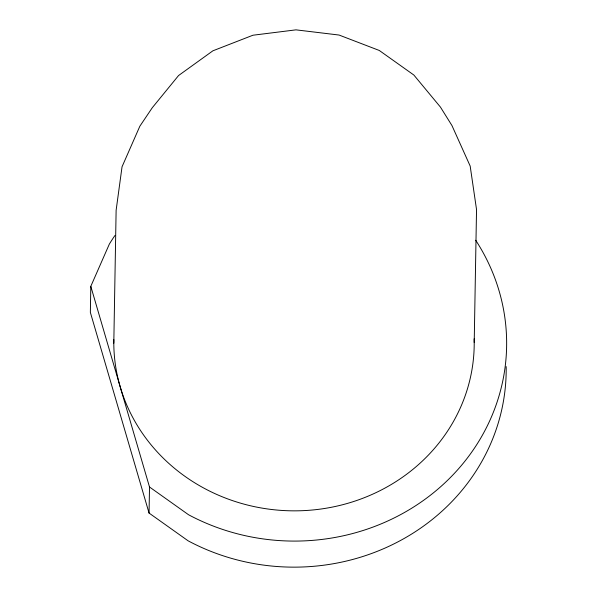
<?xml version="1.0" encoding="UTF-8"?>
<svg xmlns="http://www.w3.org/2000/svg" width="597" height="597" viewBox="0 0 597 597"><rect width="100%" height="100%" fill="white"/><g stroke="black" fill="none" stroke-linecap="round" stroke-linejoin="round"><path stroke-width="0.9" d="M114.885 235.569A212.651 198.256 1 0 0 109.355 244.076L90.804 286.344L90.356 312.41L149.056 513.062L188.092 540.807A212.651 198.256 1 0 0 401.58 539.904A212.651 198.256 1 0 0 506.174 366.61M113.803 343.2L116.124 210.278L122.042 166.779L139.847 126.221L152.295 107.706L178.57 75.528L212.905 50.805L252.949 35.223L295.985 29.85L339.074 35.044L379.274 50.461L413.855 75.035L440.452 107.109L451.966 125.571L470.175 166.056L476.533 209.532L474.212 342.454M149.056 513.062L149.511 487.003L90.804 286.344M149.511 487.003L188.548 514.748A212.651 198.256 1 0 0 446.399 481.443A212.651 198.256 1 0 0 475.712 240.263M474.152 338.82A180.212 168.011 1 0 1 294.851 510.845A180.212 168.011 1 0 1 113.826 339.566"/></g></svg>
